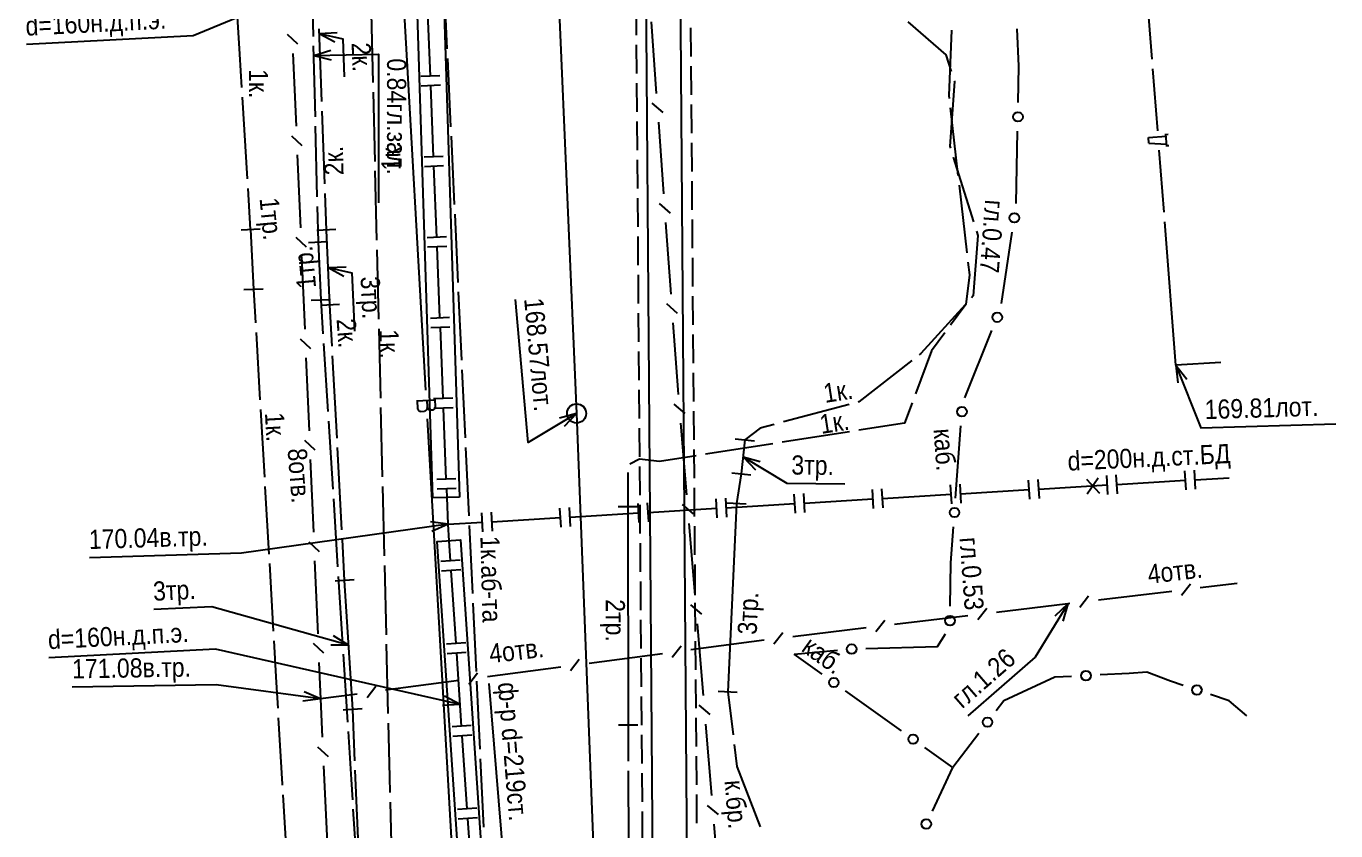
# Model space of a CAD drawing. Header units: metres. Extents: x -3947 to -3704, y 4976 to 6609.
# Drawn here: x -3901.8 to -3833.4, y 6222 to 6264 of the extents above; entities that cross this region are included whole.
import ezdxf
from ezdxf.enums import TextEntityAlignment as Align

# ---------------------------------------------------------------- set-up
doc = ezdxf.new("R2010")
doc.units = ezdxf.units.M
doc.header["$MEASUREMENT"] = 0
for name, color, linetype, lineweight in [('Водопровод', 7, 'Continuous', 25), ('Водосток', 7, 'Continuous', 25), ('Газопровод', 7, 'Continuous', 25), ('Дренаж', 7, 'Continuous', 25), ('Кабели', 7, 'Continuous', 25), ('Кабель связи', 7, 'Continuous', 25), ('Кабель электрический', 7, 'Continuous', 25), ('Канализация самотёчная', 7, 'Continuous', 25)]:
    doc.layers.add(name, color=color, linetype=linetype, lineweight=lineweight)
doc.styles.add('Style-RUSSIAN_1251', font='RUSSIAN_1251.shx')
doc.styles.add('Style-RUSSIAN_1251 I 0.00000', font='RUSSIAN_1251.shx')
doc.linetypes.add('DR', pattern='A,-11.75,[112,dgnlstyle-500_multi_und.shx,S=0.00823,R=0,X=0,Y=0],-12.25', length=24)

msp = doc.modelspace()

# ---------------------------------------------------------------- linework, layer by layer
at = {"layer": 'Водопровод', "linetype": 'Continuous'}
for p, q in [((-3883.045, 6282.008), (-3880.926, 6244.968)), ((-3880.398, 6244.456), (-3881.394, 6244.399)), ((-3881.362, 6244.401), (-3881.341, 6244.039)), ((-3880.862, 6244.429), (-3880.843, 6244.108)), ((-3880.84, 6243.471), (-3878.721, 6206.431))]:
    msp.add_line(p, q, dxfattribs=at)
at = {"layer": 'Водопровод', "linetype": 'Continuous', "flags": 128}
msp.add_lwpolyline([(-3880.435, 6244.454), (-3880.417, 6244.135), (-3880.421, 6244.105), (-3880.436, 6244.054), (-3880.462, 6244.006), (-3880.475, 6243.986), (-3880.493, 6243.968), (-3880.516, 6243.952), (-3880.546, 6243.937), (-3880.56, 6243.933), (-3880.676, 6243.926), (-3880.699, 6243.93), (-3880.729, 6243.942), (-3880.75, 6243.955), (-3880.772, 6243.971), (-3880.794, 6243.998), (-3880.815, 6244.032), (-3880.83, 6244.063), (-3880.843, 6244.108), (-3880.845, 6244.07), (-3880.847, 6244.036), (-3880.859, 6243.987), (-3880.874, 6243.956), (-3880.891, 6243.927), (-3880.921, 6243.895), (-3880.955, 6243.873), (-3880.986, 6243.862), (-3881.176, 6243.851), (-3881.195, 6243.853), (-3881.222, 6243.863), (-3881.253, 6243.882), (-3881.283, 6243.912), (-3881.303, 6243.939), (-3881.326, 6243.984), (-3881.337, 6244.012), (-3881.341, 6244.039)], dxfattribs=at)
at = {"layer": 'Водосток', "linetype": 'Continuous'}
for p, q in [((-3874.056, 6267.267), (-3873.042, 6243.761)), ((-3873.042, 6243.761), (-3873.942, 6243.512)), ((-3873.042, 6243.761), (-3873.685, 6243.083)), ((-3873.042, 6243.761), (-3872.119, 6219.903))]:
    msp.add_line(p, q, dxfattribs=at)
at = {"layer": 'Водосток', "linetype": 'Continuous', "flags": 128}
msp.add_lwpolyline([(-3873.042, 6243.761), (-3875.563, 6242.246), (-3876.23, 6249.7)], dxfattribs=at)
at = {"layer": 'Водосток', "linetype": 'Continuous'}
msp.add_arc((-3873.042, 6243.761), 0.5, 0, 359.99999, dxfattribs=at)
at = {"layer": 'Газопровод', "linetype": 'Continuous'}
for p, q in [((-3880.671, 6261.358), (-3880.818, 6265.064)), ((-3880.172, 6261.378), (-3881.171, 6261.338)), ((-3880.152, 6260.878), (-3881.151, 6260.838)), ((-3880.505, 6257.152), (-3880.652, 6260.858)), ((-3880.006, 6257.172), (-3881.005, 6257.132)), ((-3879.986, 6256.672), (-3880.985, 6256.633)), ((-3880.34, 6252.946), (-3880.486, 6256.652)), ((-3879.84, 6252.966), (-3880.839, 6252.926)), ((-3879.82, 6252.466), (-3880.819, 6252.427)), ((-3880.174, 6248.74), (-3880.32, 6252.447)), ((-3879.674, 6248.76), (-3880.673, 6248.721)), ((-3879.654, 6248.26), (-3880.654, 6248.221)), ((-3880.008, 6244.535), (-3880.154, 6248.241)), ((-3879.508, 6244.554), (-3880.507, 6244.515)), ((-3879.488, 6244.055), (-3880.488, 6244.015)), ((-3879.842, 6240.329), (-3879.988, 6244.035)), ((-3879.342, 6240.348), (-3880.341, 6240.309)), ((-3849.384, 6239.286), (-3849.444, 6240.284)), ((-3848.885, 6239.315), (-3848.945, 6240.314)), ((-3846.422, 6240.338), (-3845.749, 6239.597)), ((-3845.823, 6240.375), (-3846.397, 6239.557)), ((-3845.307, 6239.529), (-3845.366, 6240.527)), ((-3844.807, 6239.558), (-3844.867, 6240.557)), ((-3844.837, 6240.058), (-3841.258, 6240.271)), ((-3841.229, 6239.772), (-3841.288, 6240.77)), ((-3840.73, 6239.802), (-3840.789, 6240.8)), ((-3840.759, 6240.301), (-3838.97, 6240.407)), ((-3879.322, 6239.849), (-3880.322, 6239.809)), ((-3861.618, 6238.556), (-3861.678, 6239.554)), ((-3861.119, 6238.586), (-3861.179, 6239.584)), ((-3857.54, 6238.799), (-3857.6, 6239.798)), ((-3857.041, 6238.829), (-3857.101, 6239.827)), ((-3857.071, 6239.328), (-3853.492, 6239.542)), ((-3853.462, 6239.042), (-3853.522, 6240.041)), ((-3852.963, 6239.072), (-3853.023, 6240.07)), ((-3852.993, 6239.571), (-3849.414, 6239.785)), ((-3848.915, 6239.814), (-3845.336, 6240.028)), ((-3873.353, 6237.857), (-3873.412, 6238.855)), ((-3869.774, 6238.07), (-3869.834, 6239.068)), ((-3869.275, 6238.1), (-3869.334, 6239.098)), ((-3865.696, 6238.313), (-3865.756, 6239.311)), ((-3865.197, 6238.343), (-3865.257, 6239.341)), ((-3865.227, 6238.842), (-3861.648, 6239.055)), ((-3861.149, 6239.085), (-3857.57, 6239.298)), ((-3877.93, 6237.584), (-3877.989, 6238.582)), ((-3877.431, 6237.613), (-3877.49, 6238.612)), ((-3877.46, 6238.113), (-3873.882, 6238.326)), ((-3873.852, 6237.827), (-3873.911, 6238.825)), ((-3873.383, 6238.356), (-3869.804, 6238.569)), ((-3869.305, 6238.599), (-3865.726, 6238.812)), ((-3879.749, 6237.976), (-3880.675, 6238.099)), ((-3879.749, 6237.976), (-3880.606, 6237.604)), ((-3879.749, 6237.976), (-3877.96, 6238.083)), ((-3879.122, 6236.103), (-3880.12, 6236.036)), ((-3879.088, 6235.604), (-3880.086, 6235.537)), ((-3879.331, 6231.756), (-3879.587, 6235.57)), ((-3878.832, 6231.79), (-3879.83, 6231.723)), ((-3878.799, 6231.291), (-3879.796, 6231.224)), ((-3879.041, 6227.444), (-3879.298, 6231.258)), ((-3879.117, 6228.574), (-3879.94, 6229.016)), ((-3879.117, 6228.574), (-3880.05, 6228.529)), ((-3878.542, 6227.477), (-3879.54, 6227.41)), ((-3878.509, 6226.979), (-3879.507, 6226.911)), ((-3878.751, 6223.131), (-3879.008, 6226.945)), ((-3878.253, 6223.165), (-3879.25, 6223.098)), ((-3878.219, 6222.666), (-3879.217, 6222.599)), ((-3878.462, 6218.819), (-3878.718, 6222.632))]:
    msp.add_line(p, q, dxfattribs=at)
at = {"layer": 'Газопровод', "linetype": 'Continuous', "flags": 128}
for points in [[(-3879.161, 6239.396), (-3880.547, 6239.352), (-3881.923, 6282.687), (-3880.537, 6282.731), (-3879.161, 6239.396)], [(-3880.952, 6268.469), (-3893.064, 6263.456), (-3901.761, 6263.016)], [(-3879.749, 6237.976), (-3879.804, 6239.375), (-3879.822, 6239.829)], [(-3879.749, 6237.976), (-3890.536, 6236.472), (-3898.475, 6236.233)], [(-3879.621, 6236.069), (-3879.691, 6237.12), (-3879.749, 6237.976)], [(-3876.75, 6184.014), (-3880.316, 6237.078), (-3879.109, 6237.159), (-3875.543, 6184.096), (-3876.75, 6184.014)], [(-3879.117, 6228.574), (-3891.89, 6231.46), (-3900.588, 6231.01)], [(-3877.926, 6219.556), (-3876.844, 6220.377), (-3877.6, 6229.662)]]:
    msp.add_lwpolyline(points, dxfattribs=at)
at = {"layer": 'Дренаж', "linetype": 'Continuous'}
for p, q in [((-3842.993, 6262.238), (-3843.572, 6269.716)), ((-3842.703, 6258.499), (-3842.954, 6261.74)), ((-3843.193, 6258.15), (-3842.267, 6258.223)), ((-3843.17, 6257.854), (-3843.193, 6258.15)), ((-3842.226, 6257.678), (-3842.276, 6258.345)), ((-3842.166, 6258.311), (-3842.273, 6258.303)), ((-3843.17, 6257.854), (-3842.235, 6257.803)), ((-3842.374, 6254.262), (-3842.626, 6257.502)), ((-3842.122, 6257.728), (-3842.229, 6257.719)), ((-3841.756, 6246.286), (-3842.336, 6253.764)), ((-3839.408, 6246.409), (-3841.756, 6246.286)), ((-3841.756, 6246.286), (-3841.656, 6245.357)), ((-3841.756, 6246.286), (-3841.191, 6245.542))]:
    msp.add_line(p, q, dxfattribs=at)
at = {"layer": 'Дренаж', "linetype": 'DR', "flags": 128}
msp.add_lwpolyline([(-3839.408, 6246.409), (-3841.756, 6246.286)], dxfattribs=at)
at = {"layer": 'Дренаж', "linetype": 'Continuous', "flags": 128}
msp.add_lwpolyline([(-3841.756, 6246.286), (-3840.451, 6243.005), (-3833.41, 6243.214)], dxfattribs=at)
at = {"layer": 'Кабели', "linetype": 'Continuous'}
for p, q in [((-3879.979, 6266.338), (-3879.811, 6262.778)), ((-3849.952, 6261.87), (-3850.04, 6263.834)), ((-3879.788, 6262.279), (-3879.621, 6258.718)), ((-3849.989, 6259.983), (-3849.952, 6261.87)), ((-3879.597, 6258.219), (-3879.43, 6254.658)), ((-3850.091, 6254.708), (-3850.018, 6258.483)), ((-3879.406, 6254.159), (-3879.239, 6250.598)), ((-3850.863, 6249.49), (-3850.302, 6253.223)), ((-3879.216, 6250.099), (-3879.048, 6246.539)), ((-3852.77, 6244.578), (-3851.362, 6248.081)), ((-3879.025, 6246.039), (-3878.857, 6242.479)), ((-3853.259, 6239.34), (-3852.981, 6243.105)), ((-3878.834, 6241.979), (-3878.667, 6238.419)), ((-3878.643, 6237.919), (-3878.476, 6234.359)), ((-3853.509, 6235.961), (-3853.37, 6237.844)), ((-3853.538, 6233.701), (-3853.509, 6235.961)), ((-3878.452, 6233.86), (-3878.285, 6230.299)), ((-3861.682, 6231.2), (-3859.43, 6231.401)), ((-3860.223, 6230.157), (-3861.682, 6231.2)), ((-3878.261, 6229.8), (-3878.094, 6226.239)), ((-3856.084, 6227.2), (-3859.002, 6229.286)), ((-3852.049, 6227.058), (-3853.404, 6225.286)), ((-3853.404, 6225.286), (-3854.863, 6226.329)), ((-3878.071, 6225.74), (-3877.903, 6222.18)), ((-3854.469, 6223.018), (-3853.404, 6225.286))]:
    msp.add_line(p, q, dxfattribs=at)
at = {"layer": 'Кабели', "linetype": 'Continuous', "flags": 128}
for points in [[(-3857.935, 6231.505), (-3854.206, 6231.595), (-3853.789, 6232.268)], [(-3847.201, 6230.041), (-3848.082, 6229.995), (-3850.744, 6228.765), (-3851.138, 6228.25)], [(-3841.371, 6229.567), (-3842.041, 6229.79), (-3843.276, 6230.268), (-3844.191, 6230.199), (-3845.703, 6230.12)], [(-3838.063, 6227.98), (-3838.969, 6228.765), (-3839.948, 6229.092)]]:
    msp.add_lwpolyline(points, dxfattribs=at)
at = {"layer": 'Кабели', "linetype": 'Continuous'}
for centre in [(-3850.003, 6259.233), (-3850.19, 6253.965), (-3851.082, 6248.777), (-3852.926, 6243.853), (-3853.315, 6238.592), (-3853.548, 6232.951), (-3858.683, 6231.467), (-3859.613, 6229.722), (-3846.452, 6230.08), (-3840.66, 6229.329), (-3851.593, 6227.654), (-3855.474, 6226.765), (-3854.788, 6222.339)]:
    msp.add_circle(centre, 0.25, dxfattribs=at)
at = {"layer": 'Кабель связи', "linetype": 'Continuous'}
for p, q in [((-3868.864, 6260.445), (-3869.135, 6264.184)), ((-3888.157, 6263.547), (-3887.605, 6263.041)), ((-3887.849, 6262.545), (-3887.687, 6258.747)), ((-3868.526, 6259.452), (-3869.093, 6259.942)), ((-3868.485, 6255.21), (-3868.756, 6258.949)), ((-3887.931, 6258.251), (-3887.379, 6257.745)), ((-3887.623, 6257.249), (-3887.46, 6253.451)), ((-3868.147, 6254.217), (-3868.714, 6254.707)), ((-3868.106, 6249.975), (-3868.376, 6253.714)), ((-3887.704, 6252.955), (-3887.152, 6252.449)), ((-3887.396, 6251.953), (-3887.234, 6248.155)), ((-3867.768, 6248.982), (-3868.335, 6249.473)), ((-3887.478, 6247.659), (-3886.925, 6247.153)), ((-3887.169, 6246.657), (-3887.007, 6242.859)), ((-3867.376, 6243.751), (-3867.948, 6244.236)), ((-3867.29, 6239.51), (-3867.6, 6243.246)), ((-3887.251, 6242.363), (-3886.699, 6241.857)), ((-3886.943, 6241.361), (-3886.78, 6237.563)), ((-3866.942, 6238.521), (-3867.514, 6239.005)), ((-3866.856, 6234.28), (-3867.166, 6238.016)), ((-3887.025, 6237.067), (-3886.472, 6236.561)), ((-3886.716, 6236.065), (-3886.554, 6232.267)), ((-3840.995, 6234.859), (-3841.458, 6234.27)), ((-3838.567, 6234.883), (-3840.482, 6234.654)), ((-3846.315, 6234.223), (-3846.778, 6233.634)), ((-3841.971, 6234.476), (-3845.802, 6234.018)), ((-3866.508, 6233.29), (-3867.08, 6233.775)), ((-3851.635, 6233.587), (-3852.098, 6232.997)), ((-3847.395, 6233.827), (-3848.08, 6233.192)), ((-3847.395, 6233.827), (-3847.655, 6232.93)), ((-3866.422, 6229.049), (-3866.732, 6232.785)), ((-3856.954, 6232.95), (-3857.418, 6232.361)), ((-3852.611, 6233.203), (-3856.441, 6232.745)), ((-3862.274, 6232.314), (-3862.737, 6231.725)), ((-3857.931, 6232.567), (-3861.761, 6232.108)), ((-3886.798, 6231.771), (-3886.246, 6231.265)), ((-3867.59, 6231.619), (-3868.046, 6231.024)), ((-3863.25, 6231.924), (-3867.074, 6231.42)), ((-3886.49, 6230.769), (-3886.409, 6228.87)), ((-3872.901, 6230.918), (-3873.357, 6230.324)), ((-3868.561, 6231.223), (-3872.386, 6230.719)), ((-3878.213, 6230.218), (-3878.669, 6229.623)), ((-3873.873, 6230.523), (-3877.698, 6230.019)), ((-3883.525, 6229.518), (-3883.981, 6228.923)), ((-3879.185, 6229.823), (-3883.009, 6229.318)), ((-3886.409, 6228.87), (-3887.334, 6228.742)), ((-3886.409, 6228.87), (-3887.267, 6229.237)), ((-3884.496, 6229.122), (-3886.409, 6228.87)), ((-3886.409, 6228.87), (-3886.317, 6226.865)), ((-3866.074, 6228.06), (-3866.646, 6228.544)), ((-3865.988, 6223.819), (-3866.298, 6227.555)), ((-3886.56, 6226.369), (-3886.006, 6225.863)), ((-3886.249, 6225.367), (-3886.067, 6221.357)), ((-3865.64, 6222.829), (-3866.212, 6223.314)), ((-3865.554, 6218.588), (-3865.864, 6222.324))]:
    msp.add_line(p, q, dxfattribs=at)
at = {"layer": 'Кабель связи', "linetype": 'Continuous', "flags": 128}
for points in [[(-3867.724, 6244.741), (-3867.745, 6245), (-3867.997, 6248.479)], [(-3847.395, 6233.827), (-3849.112, 6231.043), (-3852.621, 6227.982)], [(-3847.291, 6233.839), (-3847.395, 6233.827), (-3851.122, 6233.381)], [(-3886.409, 6228.87), (-3891.849, 6229.599), (-3899.366, 6229.485)]]:
    msp.add_lwpolyline(points, dxfattribs=at)
at = {"layer": 'Кабель электрический', "linetype": 'Continuous'}
for p, q in [((-3886.886, 6267.125), (-3886.797, 6263.434)), ((-3883.764, 6264.644), (-3883.678, 6261.028)), ((-3886.345, 6260.032), (-3886.484, 6263.834)), ((-3886.475, 6263.585), (-3885.542, 6263.627)), ((-3886.475, 6263.585), (-3885.654, 6263.14)), ((-3886.785, 6262.934), (-3886.697, 6259.243)), ((-3886.766, 6262.438), (-3885.871, 6262.707)), ((-3886.766, 6262.438), (-3885.86, 6262.207)), ((-3890.222, 6255.993), (-3890.488, 6260.259)), ((-3883.666, 6260.528), (-3883.579, 6256.912)), ((-3886.188, 6255.731), (-3886.327, 6259.532)), ((-3853.536, 6259.701), (-3853.132, 6256.17)), ((-3886.685, 6258.744), (-3886.596, 6255.053)), ((-3853.377, 6257.122), (-3852.315, 6253.751)), ((-3883.567, 6256.412), (-3883.48, 6252.796)), ((-3890.057, 6253.361), (-3890.19, 6255.494)), ((-3853.075, 6255.673), (-3852.671, 6252.142)), ((-3886.1, 6253.33), (-3886.17, 6255.231)), ((-3886.584, 6254.553), (-3886.54, 6252.708)), ((-3890.556, 6253.337), (-3889.557, 6253.385)), ((-3885.601, 6253.353), (-3886.599, 6253.307)), ((-3887.04, 6252.684), (-3886.041, 6252.732)), ((-3883.468, 6252.296), (-3883.382, 6248.68)), ((-3886.009, 6251.373), (-3885.076, 6251.416)), ((-3886.009, 6251.373), (-3885.188, 6250.928)), ((-3890.406, 6250.221), (-3889.407, 6250.269)), ((-3889.906, 6250.245), (-3889.804, 6248.484)), ((-3886.895, 6249.664), (-3885.896, 6249.712)), ((-3885.419, 6249.44), (-3886.417, 6249.394)), ((-3886.395, 6249.688), (-3886.283, 6247.912)), ((-3885.803, 6247.27), (-3885.918, 6249.417)), ((-3889.776, 6247.985), (-3889.572, 6244.464)), ((-3883.37, 6248.18), (-3883.283, 6244.564)), ((-3886.252, 6247.413), (-3886.027, 6243.861)), ((-3885.547, 6242.478), (-3885.777, 6246.771)), ((-3889.543, 6243.964), (-3889.34, 6240.443)), ((-3883.271, 6244.064), (-3883.184, 6240.448)), ((-3858.821, 6244.225), (-3862.237, 6243.316)), ((-3885.996, 6243.362), (-3885.771, 6239.81)), ((-3864.756, 6242.437), (-3863.762, 6242.333)), ((-3858.796, 6242.803), (-3862.308, 6242.257)), ((-3885.291, 6237.686), (-3885.521, 6241.979)), ((-3862.802, 6242.18), (-3866.314, 6241.634)), ((-3864.352, 6241.501), (-3863.71, 6240.822)), ((-3864.352, 6241.501), (-3863.452, 6241.251)), ((-3870.37, 6240.677), (-3870.37, 6238.9)), ((-3864.942, 6240.668), (-3863.948, 6240.564)), ((-3864.445, 6240.616), (-3864.694, 6239.067)), ((-3889.311, 6239.944), (-3889.108, 6236.422)), ((-3883.172, 6239.948), (-3883.086, 6236.332)), ((-3885.739, 6239.311), (-3885.515, 6235.759)), ((-3870.87, 6238.899), (-3869.87, 6238.901)), ((-3865.193, 6239.09), (-3864.195, 6239.044)), ((-3885.15, 6235.04), (-3885.265, 6237.187)), ((-3889.079, 6235.923), (-3888.875, 6232.402)), ((-3883.074, 6235.832), (-3882.987, 6232.215)), ((-3884.651, 6235.071), (-3885.649, 6235.009)), ((-3885.483, 6235.26), (-3885.259, 6231.708)), ((-3884.94, 6231.675), (-3885.739, 6232.158)), ((-3884.94, 6231.675), (-3885.874, 6231.677)), ((-3882.975, 6231.716), (-3882.888, 6228.099)), ((-3885.227, 6231.209), (-3885.003, 6227.657)), ((-3865.65, 6229.267), (-3864.652, 6229.221)), ((-3865.151, 6229.244), (-3864.874, 6226.992)), ((-3884.231, 6228.341), (-3885.229, 6228.279)), ((-3884.613, 6225.642), (-3884.73, 6228.31)), ((-3870.85, 6227.509), (-3869.85, 6227.511)), ((-3870.35, 6227.51), (-3870.347, 6225.622)), ((-3884.358, 6219.807), (-3884.592, 6225.143)), ((-3870.346, 6225.122), (-3870.339, 6221.347)), ((-3888.376, 6223.862), (-3888.169, 6220.341)), ((-3884.715, 6223.107), (-3884.603, 6221.331))]:
    msp.add_line(p, q, dxfattribs=at)
at = {"layer": 'Кабель электрический', "linetype": 'Continuous', "flags": 128}
for points in [[(-3890.52, 6260.758), (-3890.629, 6262.5), (-3890.772, 6265.025)], [(-3855.743, 6264.184), (-3853.768, 6262.469), (-3853.485, 6261.594)], [(-3886.475, 6263.585), (-3885.246, 6263.303), (-3885.174, 6261.32)], [(-3853.473, 6263.748), (-3853.61, 6260.35), (-3853.593, 6260.197)], [(-3886.766, 6262.438), (-3883.385, 6262.51), (-3883.385, 6254.751)], [(-3853.332, 6261.119), (-3853.321, 6261.085), (-3853.561, 6257.705), (-3853.528, 6257.599)], [(-3890.057, 6253.361), (-3889.906, 6250.245)], [(-3885.918, 6249.417), (-3886.1, 6253.33)], [(-3852.165, 6253.274), (-3852.092, 6253.044), (-3852.335, 6249.889), (-3852.422, 6249.794)], [(-3886.54, 6252.708), (-3886.395, 6249.688)], [(-3886.009, 6251.373), (-3884.78, 6251.091), (-3884.639, 6248.061)], [(-3852.614, 6251.645), (-3852.54, 6251), (-3852.73, 6249.44), (-3853.522, 6248.368)], [(-3852.759, 6249.424), (-3855.071, 6246.888), (-3855.152, 6246.825)], [(-3853.819, 6247.966), (-3854.51, 6247.03), (-3855.346, 6244.79)], [(-3855.546, 6246.518), (-3858.316, 6244.359), (-3858.338, 6244.353)], [(-3855.52, 6244.321), (-3855.92, 6243.25), (-3858.302, 6242.88)], [(-3862.721, 6243.188), (-3863.452, 6242.993), (-3864.259, 6242.385)], [(-3864.259, 6242.385), (-3864.445, 6240.616)], [(-3866.808, 6241.557), (-3868.72, 6241.26), (-3869.76, 6241.38), (-3870.266, 6241.114)], [(-3864.352, 6241.501), (-3862.067, 6240.127), (-3859.033, 6240.089)], [(-3870.37, 6238.9), (-3870.35, 6227.51)], [(-3864.694, 6239.067), (-3865.151, 6229.244)], [(-3884.73, 6228.31), (-3885.15, 6235.04)], [(-3884.94, 6231.675), (-3892.075, 6233.673), (-3895.106, 6233.534)], [(-3888.846, 6231.903), (-3888.721, 6229.729), (-3888.642, 6228.381)], [(-3888.612, 6227.882), (-3888.408, 6224.412), (-3888.405, 6224.361)], [(-3882.876, 6227.6), (-3882.809, 6224.792), (-3882.79, 6223.983)], [(-3884.971, 6227.158), (-3884.813, 6224.656), (-3884.747, 6223.606)], [(-3864.813, 6226.495), (-3864.671, 6225.339), (-3863.455, 6222.192)], [(-3882.778, 6223.484), (-3882.692, 6219.931), (-3882.691, 6219.867)]]:
    msp.add_lwpolyline(points, dxfattribs=at)
at = {"layer": 'Канализация самотёчная', "linetype": 'Continuous'}
for p, q in [((-3869.939, 6264.997), (-3869.928, 6263.497)), ((-3867.06, 6262.382), (-3867.071, 6263.882)), ((-3869.924, 6262.997), (-3869.913, 6261.497)), ((-3867.045, 6260.382), (-3867.056, 6261.882)), ((-3869.909, 6260.997), (-3869.898, 6259.497)), ((-3867.03, 6258.382), (-3867.041, 6259.882)), ((-3869.894, 6258.997), (-3869.883, 6257.497)), ((-3867.015, 6256.382), (-3867.026, 6257.882)), ((-3869.879, 6256.997), (-3869.868, 6255.497)), ((-3867, 6254.382), (-3867.011, 6255.882)), ((-3869.864, 6254.997), (-3869.853, 6253.497)), ((-3866.984, 6252.382), (-3866.996, 6253.882)), ((-3869.849, 6252.997), (-3869.838, 6251.497)), ((-3866.969, 6250.382), (-3866.981, 6251.882)), ((-3869.834, 6250.997), (-3869.823, 6249.497)), ((-3866.954, 6248.382), (-3866.966, 6249.882)), ((-3869.819, 6248.997), (-3869.808, 6247.497)), ((-3866.939, 6246.382), (-3866.951, 6247.882)), ((-3869.804, 6246.997), (-3869.792, 6245.497)), ((-3866.924, 6244.382), (-3866.935, 6245.882)), ((-3869.789, 6244.997), (-3869.777, 6243.497)), ((-3866.909, 6242.382), (-3866.92, 6243.882)), ((-3869.774, 6242.997), (-3869.762, 6241.497)), ((-3866.894, 6240.382), (-3866.905, 6241.882)), ((-3869.758, 6240.997), (-3869.747, 6239.497)), ((-3866.879, 6238.382), (-3866.89, 6239.882)), ((-3869.743, 6238.997), (-3869.732, 6237.498)), ((-3866.864, 6236.383), (-3866.875, 6237.882)), ((-3869.728, 6236.998), (-3869.717, 6235.498)), ((-3866.849, 6234.383), (-3866.86, 6235.883)), ((-3869.713, 6234.998), (-3869.702, 6233.498)), ((-3866.834, 6232.383), (-3866.845, 6233.883)), ((-3869.698, 6232.998), (-3869.687, 6231.498)), ((-3866.819, 6230.383), (-3866.83, 6231.883)), ((-3869.683, 6230.998), (-3869.672, 6229.498)), ((-3866.804, 6228.383), (-3866.815, 6229.883)), ((-3869.668, 6228.998), (-3869.657, 6227.498)), ((-3866.788, 6226.383), (-3866.8, 6227.883)), ((-3869.653, 6226.998), (-3869.642, 6225.498)), ((-3866.773, 6224.383), (-3866.785, 6225.883)), ((-3869.638, 6224.998), (-3869.627, 6223.498)), ((-3866.758, 6222.383), (-3866.77, 6223.883)), ((-3869.623, 6222.998), (-3869.611, 6221.498))]:
    msp.add_line(p, q, dxfattribs=at)
at = {"layer": 'Канализация самотёчная', "linetype": 'Continuous', "flags": 128}
for points in [[(-3868.232, 6110.117), (-3870.766, 6444.877)], [(-3866.432, 6110.13), (-3868.968, 6445.126)]]:
    msp.add_lwpolyline(points, dxfattribs=at)

# ---------------------------------------------------------------- texts
at = {"layer": 'Водосток', "linetype": 'Continuous', "style": 'Style-RUSSIAN_1251', "width": 0.899998}
msp.add_text('168.57лот.', height=1, rotation=275.1144, dxfattribs=at).set_placement((-3874.786, 6249.83), align=Align.TOP_LEFT)
at = {"layer": 'Газопровод', "linetype": 'Continuous', "style": 'Style-RUSSIAN_1251', "width": 0.899998}
for s, rotation, p in [('d=160н.д.п.э.', 2.89493, (-3901.835, 6264.464)), ('170.04в.тр.', 1.72382, (-3898.519, 6237.683)), ('d=160н.д.п.э.', 2.9614, (-3900.663, 6232.458)), ('ф-р d=219ст.', 274.6604, (-3876.155, 6229.78))]:
    msp.add_text(s, height=1, rotation=rotation, dxfattribs=at).set_placement(p, align=Align.TOP_LEFT)
msp.add_text('d=200н.д.ст.БД', height=1, rotation=2.71315, dxfattribs=at).set_placement((-3847.388, 6240.772))
at = {"layer": 'Дренаж', "linetype": 'Continuous', "style": 'Style-RUSSIAN_1251', "width": 0.899998}
msp.add_text('169.81лот.', height=1, rotation=1.69734, dxfattribs=at).set_placement((-3840.269, 6244.461), align=Align.TOP_LEFT)
at = {"layer": 'Кабели', "linetype": 'Continuous', "style": 'Style-RUSSIAN_1251', "width": 0.899998}
for s, rotation, p in [('гл.0.47', 265.6892, (-3850.718, 6254.861)), ('каб.', 274.10315, (-3853.411, 6243.012)), ('гл.0.53', 274.10315, (-3852.053, 6237.345)), ('каб.', 324.14439, (-3860.775, 6232.211))]:
    msp.add_text(s, height=1, rotation=rotation, dxfattribs=at).set_placement(p, align=Align.TOP_LEFT)
msp.add_text('1к.аб-та', height=1, rotation=271.4836, dxfattribs=at).set_placement((-3878.065, 6237.351))
at = {"layer": 'Кабель связи', "linetype": 'Continuous', "style": 'Style-RUSSIAN_1251', "width": 0.899998}
for s, rotation, p in [('8отв.', 274.3499, (-3888.128, 6241.904)), ('4отв.', 6.66784, (-3843.175, 6234.869)), ('4отв.', 6.66558, (-3877.547, 6230.728)), ('к.бр.', 274.56718, (-3865.318, 6224.596))]:
    msp.add_text(s, height=1, rotation=rotation, dxfattribs=at).set_placement(p)
at = {"layer": 'Кабель связи', "linetype": 'Continuous', "style": 'Style-RUSSIAN_1251', "width": 0.9}
for s, rotation, p in [('гл.1.26', 41.0948, (-3853.574, 6229.075)), ('171.08в.тр.', 0.8686, (-3899.388, 6230.935))]:
    msp.add_text(s, height=1, rotation=rotation, dxfattribs=at).set_placement(p, align=Align.TOP_LEFT)
at = {"layer": 'Кабель электрический', "linetype": 'Continuous', "style": 'Style-RUSSIAN_1251', "width": 0.9}
for s, rotation, p in [('2к.', 272.09423, (-3883.789, 6263.131)), ('0.84гл.зал.', 270, (-3881.935, 6262.285)), ('3тр.', 272.663, (-3883.322, 6250.934)), ('3тр.', 359.279, (-3861.824, 6241.574)), ('3тр.', 2.6278, (-3895.172, 6234.983))]:
    msp.add_text(s, height=1, rotation=rotation, dxfattribs=at).set_placement(p, align=Align.TOP_LEFT)
at = {"layer": 'Кабель электрический', "linetype": 'Continuous'}
for s, rotation, style, width, p in [('1к.', 270.01186, 'Style-RUSSIAN_1251', 0.899998, (-3890.145, 6261.725)), ('2к.', 91.37283, 'Style-RUSSIAN_1251', 0.899998, (-3885.206, 6256.198)), ('1к.', 91.39243, 'Style-RUSSIAN_1251', 0.899998, (-3882.22, 6256.452)), ('1тр.', 275.29093, 'Style-RUSSIAN_1251', 0.899998, (-3889.592, 6254.975)), ('1тр.', 95.29093, 'Style-RUSSIAN_1251', 0.899998, (-3886.637, 6250.322)), ('2к.', 274.14407, 'Style-RUSSIAN_1251', 0.899998, (-3885.573, 6248.673)), ('1к.', 271.39243, 'Style-RUSSIAN_1251', 0.899998, (-3883.333, 6248.134)), ('1к.', 8.83696, 'Style-RUSSIAN_1251', 0.899998, (-3860.071, 6244.307)), ('1к.', 273.26706, 'Style-RUSSIAN_1251', 0.899998, (-3889.312, 6243.788)), ('1к.', 8.83696, 'Style-RUSSIAN_1251 I 0.00000', 0.9, (-3860.266, 6242.689)), ('3тр.', 87.33632, 'Style-RUSSIAN_1251 I 0.00000', 0.9, (-3863.643, 6232.201)), ('2тр.', 270.10061, 'Style-RUSSIAN_1251', 0.899998, (-3871.519, 6234.068))]:
    msp.add_text(s, height=1, rotation=rotation, dxfattribs=dict(at, style=style, width=width)).set_placement(p)

doc.saveas('drawing.dxf')
